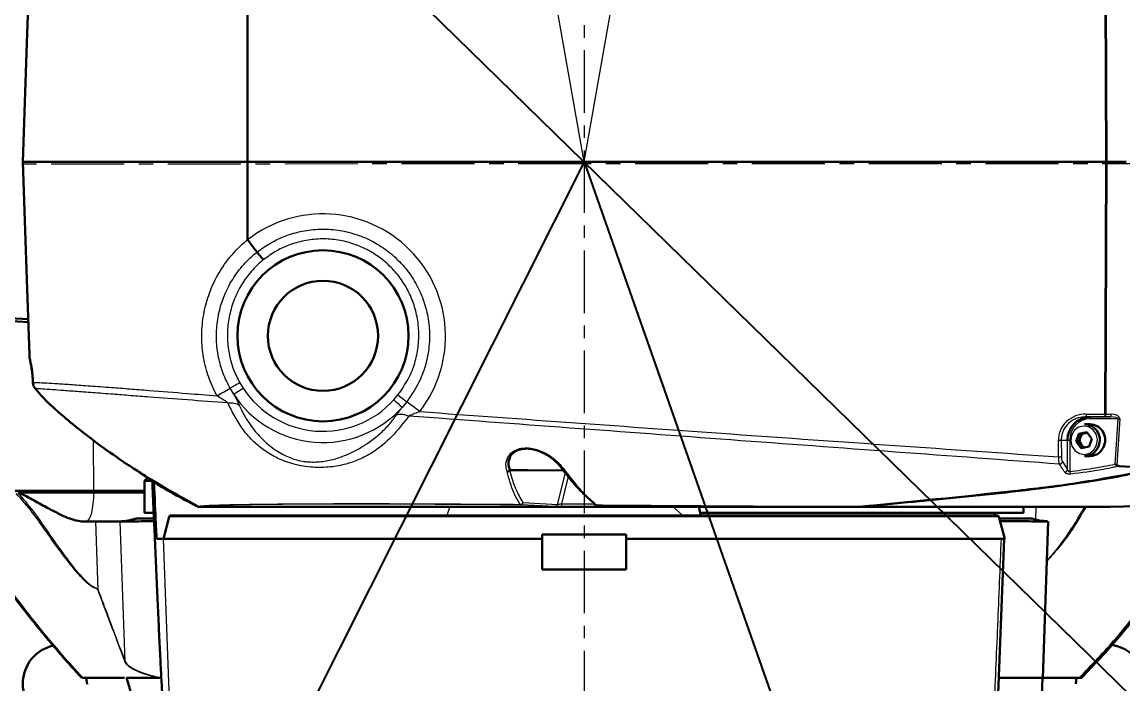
# Model space of a CAD drawing. Header units: millimetres. Extents: x 0 to 8400, y 0 to 5940.
# Drawn here: x 2270 to 2461.6, y 1919 to 2034.2 of the extents above; entities that cross this region are included whole.
import ezdxf

# ---------------------------------------------------------------- set-up
doc = ezdxf.new("R2010")
doc.units = ezdxf.units.MM
doc.linetypes.add('CENTERX2', pattern=[20.32, 12.7, -2.54, 2.54, -2.54])
doc.styles.get("Standard").update_dxf_attribs({"font": 'times.ttf', "width": 2, "height": 50})
doc.dimstyles.new('ISO-25', dxfattribs={"dimtxt": 40, "dimasz": 40, "dimexe": 1.25, "dimexo": 0.625, "dimtad": 1, "dimtxsty": 'Standard', "dimcen": 2.5, "dimclrd": 1, "dimclrt": 1, "dimadec": 0, "dimazin": 0, "dimtfac": 1, "dimtmove": 0, "dimatfit": 3, "dimfxl": 1, "dimarcsym": 0})

# ---------------------------------------------------------------- blocks, each defined once
blk = doc.blocks.new('*D14')
at = {"color": 1, "lineweight": -2, "transparency": 16777216}
blk.add_arc((2367.81, 2009.87), 906.21, 82.52924, 97.47076, dxfattribs=at)
at = {"color": 1, "lineweight": 25, "transparency": 16777216}
for points in [[(2251, 2901.8), (2248.97, 2914.98), (2210.45, 2902.31)], [(2486.65, 2914.98), (2484.62, 2901.8), (2525.17, 2902.31)]]:
    blk.add_solid(points, dxfattribs=at)
at = {"layer": 'Defpoints', "color": 0, "lineweight": 25, "transparency": 16777216}
for p in [(2420.5, 2914.55), (2209.89, 2905.5), (2525.73, 2905.5), (2367.81, 2009.87), (2367.81, 2009.87)]:
    blk.add_point(p, dxfattribs=at)
at = {"color": 1, "lineweight": 25, "transparency": 16777216, "insert": (2367.81, 2937.05), "char_height": 40, "attachment_point": 5}
blk.add_mtext('20°', dxfattribs=at)
blk = doc.blocks.new('*D15')
at = {"color": 1, "lineweight": -2, "transparency": 16777216}
for p, q in [((2367.81, 2009.87), (2049.32, 1375.78)), ((1923.86, 1125.99), (2031.37, 1340.03))]:
    blk.add_line(p, q, dxfattribs=at)
at = {"color": 1, "lineweight": 25, "transparency": 16777216}
blk.add_solid([(2025.41, 1343.02), (2037.33, 1337.04), (2049.32, 1375.78)], dxfattribs=at)
at = {"layer": 'Defpoints', "color": 0, "lineweight": 25, "transparency": 16777216}
for p in [(2367.81, 2009.87), (2049.32, 1375.78)]:
    blk.add_point(p, dxfattribs=at)
at = {"color": 1, "lineweight": 25, "transparency": 16777216, "insert": (1945.82, 1226.6), "char_height": 40, "attachment_point": 5, "rotation": 63.331}
blk.add_mtext('R709,59', dxfattribs=at)
blk = doc.blocks.new('*D16')
at = {"color": 1, "lineweight": -2, "transparency": 16777216}
for p, q in [((2367.81, 2009.87), (2422.34, 1854.64)), ((2514.19, 1593.15), (2435.59, 1816.9))]:
    blk.add_line(p, q, dxfattribs=at)
at = {"color": 1, "lineweight": 25, "transparency": 16777216}
blk.add_solid([(2441.88, 1819.11), (2429.3, 1814.69), (2422.34, 1854.64)], dxfattribs=at)
at = {"layer": 'Defpoints', "color": 0, "lineweight": 25, "transparency": 16777216}
for p in [(2367.81, 2009.87), (2422.34, 1854.64)]:
    blk.add_point(p, dxfattribs=at)
at = {"color": 1, "lineweight": 25, "transparency": 16777216, "insert": (2505.62, 1694.62), "char_height": 40, "attachment_point": 5, "rotation": 289.3549}
blk.add_mtext('R164,53', dxfattribs=at)
blk = doc.blocks.new('*D17')
at = {"color": 1, "lineweight": -2, "transparency": 16777216}
for p, q in [((2088.8, 2282.43), (2239.59, 2135.13)), ((2467.42, 1912.57), (2268.2, 2107.18)), ((2496.04, 1884.62), (2524.65, 1856.66))]:
    blk.add_line(p, q, dxfattribs=at)
at = {"color": 1, "lineweight": 25, "transparency": 16777216}
for points in [[(2244.24, 2139.9), (2234.93, 2130.36), (2268.2, 2107.18)], [(2500.69, 1889.38), (2491.38, 1879.85), (2467.42, 1912.57)]]:
    blk.add_solid(points, dxfattribs=at)
at = {"layer": 'Defpoints', "color": 0, "lineweight": 25, "transparency": 16777216}
for p in [(2268.2, 2107.18), (2467.42, 1912.57)]:
    blk.add_point(p, dxfattribs=at)
at = {"color": 1, "lineweight": 25, "transparency": 16777216, "insert": (2167.86, 2241.16), "char_height": 40, "attachment_point": 5, "rotation": 315.6709}
blk.add_mtext('∅278,5', dxfattribs=at)

msp = doc.modelspace()

# ---------------------------------------------------------------- linework, layer by layer
at = {"color": 7, "linetype": 'Continuous', "lineweight": 15}
for q in [(2209.888, 2905.496), (2525.733, 2905.496)]:
    msp.add_line((2367.811, 2009.872), q, dxfattribs=at)
at = {"color": 7, "linetype": 'CENTERX2', "lineweight": 0, "ltscale": 0.857143}
msp.add_line((2367.811, 2151.2), (2367.811, 1862.977), dxfattribs=at)
at = {"color": 8, "linetype": 'Continuous', "lineweight": 15}
for p, q in [((2458.563, 2009.872), (2458.425, 2053.783)), ((2458.605, 2053.783), (2458.743, 2009.872)), ((2458.425, 1965.96), (2458.563, 2009.872)), ((2458.743, 2009.872), (2458.605, 1965.96)), ((2307.916, 1971.416), (2308.482, 1970.491)), ((2306.85, 1969.423), (2306.233, 1970.465)), ((2334.71, 1968.437), (2335.438, 1969.29)), ((2336.948, 1968.094), (2336.156, 1967.129)), ((2458.422, 1965.473), (2455.17, 1965.493)), ((2455.17, 1965.493), (2455.722, 1965.465)), ((2455.173, 1965.98), (2458.425, 1965.96)), ((2455.722, 1965.465), (2459.413, 1965.465)), ((2460.738, 1965.162), (2455.824, 1965.162)), ((2459.413, 1965.465), (2458.512, 1965.473)), ((2458.605, 1965.96), (2459.506, 1965.952)), ((2460.224, 1957.257), (2460.738, 1965.162)), ((2461.001, 1965.144), (2460.474, 1957.048)), ((2282.532, 1952.583), (2282.452, 1961.415)), ((2450.373, 1958.523), (2450.334, 1961.404)), ((2450.805, 1961.422), (2451.923, 1961.422)), ((2450.805, 1961.422), (2450.844, 1958.541)), ((2451.923, 1956.291), (2451.923, 1961.422)), ((2451.923, 1961.422), (2452.309, 1961.422)), ((2452.309, 1961.422), (2452.309, 1955.973)), ((2451.034, 1957.693), (2451.923, 1956.291)), ((2363.182, 1950.258), (2364.561, 1955.736)), ((2365.06, 1955.094), (2363.871, 1950.372)), ((2282.545, 1952.338), (2282.532, 1952.583)), ((2356.752, 1950.178), (2356.694, 1950.251)), ((2362.724, 1949.884), (2356.752, 1950.178)), ((2357.151, 1950.589), (2357.21, 1950.552)), ((2357.21, 1950.552), (2363.182, 1950.258)), ((2363.871, 1950.372), (2369.554, 1950.372)), ((2373.423, 1949.867), (2364.04, 1949.867)), ((2369.975, 1950.155), (2370.037, 1950.098)), ((2370.037, 1950.098), (2374.061, 1949.884)), ((2415.367, 1949.814), (2370.037, 1950.098)), ((2439.976, 1948.057), (2295.645, 1948.057)), ((2344.46, 1949.814), (2343.915, 1948.3)), ((2383.372, 1949.814), (2384.905, 1948.3)), ((2446.424, 1949.814), (2446.338, 1947.623)), ((2282.834, 1947.291), (2283.238, 1935.401)), ((2287.962, 1922.9), (2287.11, 1947.297)), ((2295.794, 1913.982), (2294.63, 1944.263)), ((2283.238, 1935.401), (2283.251, 1935.369)), ((2283.261, 1935.281), (2283.249, 1935.314)), ((2294.28, 1919.867), (2293.513, 1920.038))]:
    msp.add_line(p, q, dxfattribs=at)
at = {"color": 7, "linetype": 'CENTERX2', "lineweight": 0}
msp.add_line((2092.204, 2009.479), (3327.51, 2009.872), dxfattribs=at)
at = {"color": 7, "linetype": 'Continuous', "lineweight": 30}
for p, q in [((2309.264, 1996.324), (2309.267, 2009.872)), ((2309.267, 2009.872), (2458.563, 2009.872)), ((2458.743, 2009.872), (2458.563, 2009.872)), ((2458.743, 2009.872), (2462.097, 2009.872)), ((2310.912, 1994.161), (2310.912, 1994.162)), ((2271.102, 1982.498), (2265.703, 1982.804)), ((2265.675, 1982.3), (2271.119, 1981.991)), ((2455.824, 1964.198), (2454.892, 1964.198)), ((2453.901, 1962.547), (2453.429, 1961.167)), ((2454.114, 1961.857), (2453.878, 1961.167)), ((2455.26, 1962.802), (2453.901, 1962.547)), ((2454.35, 1962.547), (2453.901, 1962.547)), ((2454.35, 1962.547), (2454.114, 1961.857)), ((2455.029, 1962.674), (2454.35, 1962.547)), ((2455.318, 1962.728), (2455.029, 1962.674)), ((2455.26, 1962.802), (2456.147, 1961.677)), ((2455.675, 1960.297), (2456.147, 1961.677)), ((2454.316, 1960.042), (2453.429, 1961.167)), ((2453.878, 1961.167), (2453.429, 1961.167)), ((2454.321, 1960.604), (2453.878, 1961.167)), ((2455.675, 1960.297), (2454.316, 1960.042)), ((2454.707, 1960.115), (2454.321, 1960.604)), ((2454.892, 1958.646), (2455.824, 1958.646)), ((2462.874, 1956.776), (2460.882, 1956.922)), ((2291.878, 1954.883), (2291.351, 1954.356)), ((2291.351, 1954.356), (2291.351, 1948.805)), ((2292.584, 1954.356), (2291.351, 1954.356)), ((2268.743, 1952.583), (2282.532, 1952.583)), ((2282.534, 1952.338), (2269.538, 1952.338)), ((2282.532, 1952.583), (2291.351, 1952.583)), ((2291.351, 1952.338), (2282.534, 1952.338)), ((2291.351, 1952.338), (2282.545, 1952.338)), ((2300.685, 1949.814), (2300.484, 1949.928)), ((2370.013, 1950.098), (2374.038, 1949.885)), ((2370.037, 1950.098), (2370.013, 1950.098)), ((2374.038, 1949.885), (2374.061, 1949.884)), ((2459.316, 1949.828), (2458.81, 1949.817)), ((2493.982, 1950.543), (2459.316, 1949.828)), ((2291.351, 1948.805), (2292.778, 1948.805)), ((2295.645, 1948.057), (2294.622, 1944.237)), ((2439.875, 1948.3), (2295.746, 1948.3)), ((2300.917, 1949.814), (2300.684, 1949.814)), ((2415.367, 1949.814), (2300.934, 1949.814)), ((2415.646, 1949.814), (2300.934, 1949.814)), ((2387.789, 1949.814), (2388.125, 1948.3)), ((2388.059, 1948.805), (2444.27, 1948.805)), ((2439.274, 1948.3), (2439.274, 1948.805)), ((2440.993, 1944.263), (2439.976, 1948.057)), ((2444.27, 1948.805), (2444.27, 1949.814)), ((2458.653, 1949.814), (2458.398, 1949.814)), ((2458.81, 1949.817), (2458.654, 1949.814)), ((2280.348, 1947.291), (2282.834, 1947.291)), ((2282.834, 1947.291), (2286.857, 1947.291)), ((2287.11, 1947.297), (2286.857, 1947.291)), ((2289.868, 1947.795), (2292.831, 1947.795)), ((2440.046, 1947.795), (2445.753, 1947.795)), ((2447.608, 1920.038), (2448.56, 1947.291)), ((2294.419, 1944.263), (2293.477, 1944.263)), ((2294.63, 1944.263), (2294.627, 1944.263)), ((2294.649, 1944.28), (2294.63, 1944.263)), ((2360.491, 1944.263), (2294.63, 1944.263)), ((2360.491, 1945.027), (2375.13, 1945.027)), ((2360.491, 1944.263), (2360.491, 1938.93)), ((2440.409, 1944.263), (2375.13, 1944.263)), ((2375.13, 1938.93), (2375.13, 1944.263)), ((2439.721, 1913.979), (2440.892, 1944.261)), ((2440.409, 1944.263), (2440.993, 1944.263)), ((2360.491, 1938.93), (2375.13, 1938.93)), ((2281.17, 1920.038), (2281.358, 1918.98)), ((2440.098, 1920.038), (2447.608, 1920.038)), ((2447.4, 1915.176), (2447.57, 1920.038)), ((2453.462, 1920.038), (2447.794, 1920.038)), ((2453.344, 1918.99), (2453.462, 1920.038))]:
    msp.add_line(p, q, dxfattribs=at)
at = {"color": 7, "linetype": 'Continuous', "lineweight": 30, "flags": 128}
for points in [[(2309.258, 2051.032), (2309.262, 2033.894), (2309.267, 2009.872)], [(2271.318, 2043.445), (2270.869, 2030.575), (2270.146, 2009.872)], [(2270.146, 2009.872), (2270.861, 1989.386), (2271.318, 1976.299)], [(2354.894, 1956.22), (2357.999, 1956.186), (2364.199, 1956.119)]]:
    msp.add_lwpolyline(points, dxfattribs=at)
at = {"color": 8, "linetype": 'Continuous', "lineweight": 15, "flags": 128}
for points in [[(2307.916, 1971.416), (2307.636, 1971.258), (2307.364, 1971.104), (2307.106, 1970.958), (2306.868, 1970.824), (2306.657, 1970.705), (2306.478, 1970.604), (2306.335, 1970.523), (2306.233, 1970.465)], [(2306.85, 1969.423), (2306.943, 1969.484), (2307.077, 1969.572), (2307.249, 1969.684), (2307.453, 1969.818), (2307.685, 1969.97), (2307.939, 1970.136), (2308.207, 1970.311), (2308.482, 1970.491)], [(2335.438, 1969.29), (2335.687, 1969.092), (2335.931, 1968.9), (2336.162, 1968.717), (2336.375, 1968.548), (2336.564, 1968.398), (2336.725, 1968.27), (2336.854, 1968.168), (2336.948, 1968.094)], [(2336.156, 1967.129), (2336.074, 1967.203), (2335.955, 1967.311), (2335.803, 1967.448), (2335.621, 1967.612), (2335.416, 1967.799), (2335.191, 1968.002), (2334.954, 1968.217), (2334.71, 1968.437)], [(2455.173, 1965.98), (2455.172, 1965.885), (2455.172, 1965.794), (2455.171, 1965.71), (2455.171, 1965.637), (2455.171, 1965.577), (2455.17, 1965.532), (2455.17, 1965.503), (2455.17, 1965.493)], [(2455.722, 1965.465), (2455.742, 1965.458), (2455.761, 1965.44), (2455.779, 1965.412), (2455.794, 1965.374), (2455.807, 1965.328), (2455.816, 1965.276), (2455.822, 1965.22), (2455.824, 1965.162)], [(2458.425, 1965.96), (2458.424, 1965.865), (2458.423, 1965.775), (2458.423, 1965.691), (2458.422, 1965.618), (2458.422, 1965.557), (2458.422, 1965.512), (2458.422, 1965.484), (2458.422, 1965.473)], [(2456.972, 1960.576), (2457.11, 1961.53), (2456.894, 1962.467), (2456.358, 1963.245), (2455.583, 1963.746), (2454.687, 1963.892), (2453.806, 1963.663), (2453.075, 1963.093), (2452.604, 1962.268), (2452.466, 1961.314), (2452.682, 1960.377), (2453.218, 1959.599), (2453.993, 1959.098), (2454.889, 1958.951), (2455.77, 1959.181), (2456.501, 1959.751), (2456.972, 1960.576)], [(2281.227, 1947.291), (2281.482, 1947.388), (2281.727, 1947.675), (2281.953, 1948.141), (2282.151, 1948.769), (2282.313, 1949.534), (2282.434, 1950.406), (2282.508, 1951.353), (2282.534, 1952.338)], [(2363.871, 1950.372), (2363.874, 1950.274), (2363.884, 1950.181), (2363.899, 1950.094), (2363.92, 1950.018), (2363.946, 1949.955), (2363.975, 1949.908), (2364.007, 1949.878), (2364.04, 1949.867)]]:
    msp.add_lwpolyline(points, dxfattribs=at)
at = {"color": 7, "linetype": 'CENTERX2', "lineweight": 0}
for radius in [164.527, 139.25]:
    msp.add_circle((2367.811, 2009.872), radius, dxfattribs=at)
at = {"color": 7, "linetype": 'Continuous', "lineweight": 30}
for radius in [14.888, 9.589]:
    msp.add_circle((2322.389, 1979.59), radius, dxfattribs=at)
at = {"color": 7, "linetype": 'CENTERX2', "lineweight": 0}
msp.add_arc((2367.811, 2009.872), 709.586, 100, 80, dxfattribs=at)
at = {"color": 8, "linetype": 'Continuous', "lineweight": 15}
for centre, radius, start, end in [((2082.178, 2361.793), 450.93, 299.45414, 299.79336), ((2322.389, 1979.59), 18.57, 213.19664, 317.84848), ((2322.389, 1979.59), 16.62, 213.19664, 317.84848), ((2309.66, 1929.12), 47.577, 51.59936, 55.00227), ((2455.94, 1961.531), 3.632, 91.83625, 181.72546), ((2457.836, 1965.854), 0.776, 330.52632, 7.7968), ((2458.738, 1965.846), 0.776, 330.53011, 7.793), ((2462.253, 1985.803), 20.697, 265.80172, 266.53097), ((2450.308, 1968.403), 6.999, 270.21048, 274.07115), ((2450.347, 1965.522), 6.999, 270.21048, 274.07115), ((2450.469, 1957.84), 0.584, 276.27489, 345.40189), ((2451.36, 1956.427), 0.579, 276.63112, 346.42305), ((2453.287, 1956.055), 0.981, 184.79057, 212.28497), ((2356.643, 1950.798), 0.55, 275.34903, 337.6264), ((2356.74, 1950.66), 0.482, 271.41895, 347.04962), ((2362.712, 1950.367), 0.482, 271.41852, 347.04943), ((2369.912, 1950.557), 0.406, 232.26984, 278.89001), ((2373.446, 1949.978), 0.113, 209.77882, 258.26549), ((2281.832, 1936.622), 0.459, 171.93904, 189.60659), ((2283.74, 1935.417), 0.502, 181.8333, 191.85186), ((2283.749, 1935.385), 0.498, 181.77836, 192.0673), ((2288.461, 1922.916), 0.5, 181.80892, 197.35052)]:
    msp.add_arc(centre, radius, start, end, dxfattribs=at)
at = {"color": 7, "linetype": 'Continuous', "lineweight": 30}
for centre, radius, start, end in [((2455.848, 1961.54), 3.926, 91.8362, 181.72539), ((2454.787, 1961.46), 2.74, 338.87269, 87.81546), ((2455.719, 1961.46), 2.74, 338.87269, 87.81546), ((2455.376, 1961.423), 1.335, 161.01055, 217.80529), ((2455.272, 1961.481), 1.218, 101.50627, 162.02043), ((2455.237, 1961.57), 1.123, 84.22641, 100.64266), ((2455.254, 1961.328), 1.18, 217.81758, 258.21951), ((2454.854, 1961.255), 2.609, 270.82757, 342.55541), ((2455.786, 1961.255), 2.609, 270.82763, 342.55535), ((2369.918, 1950.551), 0.406, 187.17466, 231.17263), ((2296.62, 1947.795), 1.009, 150, 165), ((2439.001, 1947.795), 1.009, 15, 30), ((2286.716, 1957.384), 10.094, 271.7388, 288.19487), ((2448.905, 1957.384), 10.094, 251.80513, 267.16457), ((2276.967, 1919.028), 6.813, 101.40421, 180), ((2458.654, 1919.028), 6.813, 191.86398, 82.87851), ((2276.967, 1919.028), 6.813, 180, 338.16127)]:
    msp.add_arc(centre, radius, start, end, dxfattribs=at)
at = {"color": 8, "linetype": 'Continuous', "lineweight": 15}
for centre, major_axis, ratio, start_param, end_param in [((2322.389, 1979.497), (0, 21.318), 0.9999562, 4.0511512, 6.9460296), ((2455.2, 1961.407), (4.847, -0.46), 0.9385393, 1.6652779, 3.2430802), ((2458.421, 1965.465), (0.505, -0.003), 0.0164214, 1.3909892, 1.5707328), ((2458.424, 1965.97), (1.009, -0.005), 0.0092389, 4.7125119, 4.8922556), ((2459.336, 1965.162), (1.403, 0.012), 0.2156918, 6.2439153, 7.7972584), ((2459.426, 1965.144), (1.575, 0.036), 0.5121008, 6.2379833, 7.7913263), ((2363.699, 1949.885), (1.039, -0.006), 0.0160131, 3.4931798, 5.0465228), ((2363.703, 1950.389), (0.55, 0.12), 0.0984072, 3.4481851, 5.0015282), ((2373.073, 1949.885), (1.042, -0.006), 0.0159228, 5.0545656, 6.6079086)]:
    msp.add_ellipse(centre, major_axis=major_axis, ratio=ratio, start_param=start_param, end_param=end_param, dxfattribs=at)
at = {"color": 7, "linetype": 'Continuous', "lineweight": 30}
msp.add_ellipse((2292.893, 1959.403), major_axis=(-0.583, 15.141), ratio=0.0077948, start_param=1.9182373, end_param=3.1412923, dxfattribs=at)
for points, knots in [([(2286.342, 2108.61), (2285.982, 2108.088), (2285.259, 2107.04), (2283.414, 2104.765), (2280.941, 2101.841), (2277.841, 2098.185), (2274.493, 2094.109), (2271.039, 2089.685), (2267.588, 2084.966), (2263.856, 2079.456), (2259.953, 2073.086), (2256.046, 2065.833), (2252.256, 2057.545), (2248.8, 2048.167), (2245.95, 2037.651), (2243.945, 2026.884), (2243.407, 2019.595), (2243.137, 2015.95)], [0, 0, 0, 0, 0.0411893, 0.0827658, 0.1361414, 0.18969, 0.242956, 0.2966743, 0.3503897, 0.4038953, 0.4755342, 0.5477264, 0.6196854, 0.7141506, 0.8090304, 0.9045099, 1, 1, 1, 1]), ([(2270.192, 2009.872), (2270.171, 2009.872), (2270.014, 2009.872), (2270.32, 2009.872), (2271.061, 2009.872), (2272.064, 2009.872), (2273.702, 2009.872), (2276.268, 2009.872), (2279.689, 2009.872), (2283.676, 2009.872), (2288.017, 2009.872), (2292.266, 2009.872), (2296.516, 2009.872), (2302.115, 2009.872), (2306.391, 2009.872), (2309.267, 2009.872)], [0, 0, 0, 0, 0.0187048, 0.1379269, 0.1986535, 0.2593567, 0.3407178, 0.4240419, 0.5055582, 0.5901444, 0.6624714, 0.7363799, 0.8013745, 0.8663999, 1, 1, 1, 1]), ([(2309.264, 1996.324), (2309.264, 1996.32), (2309.265, 1996.311), (2309.269, 1996.304), (2309.271, 1996.3)], [0, 0, 0, 0, 0.51166061, 1, 1, 1, 1]), ([(2309.271, 1996.3), (2309.481, 1996.031), (2309.901, 1995.493), (2310.461, 1994.764), (2310.772, 1994.351), (2310.894, 1994.185), (2310.912, 1994.162)], [0, 0, 0, 0, 0.3158385, 0.6316745, 0.9475082, 1, 1, 1, 1]), ([(2311.998, 1992.8), (2311.968, 1992.838), (2311.814, 1993.03), (2311.524, 1993.393), (2311.163, 1993.847), (2310.995, 1994.057), (2310.912, 1994.161)], [0, 0, 0, 0, 0.0692953, 0.3519296, 0.6759721, 1, 1, 1, 1]), ([(2271.327, 1976.299), (2271.319, 1976.28), (2271.298, 1976.227), (2271.342, 1975.969), (2271.36, 1975.712), (2271.493, 1975.111), (2271.677, 1974.138), (2271.811, 1973.178), (2271.894, 1972.318), (2271.916, 1971.758), (2271.926, 1971.498)], [0, 0, 0, 0, 0.0899449, 0.2419633, 0.3281111, 0.5817299, 0.7509117, 0.8525413, 0.9315846, 1, 1, 1, 1]), ([(2271.383, 1975.662), (2271.388, 1975.627), (2271.412, 1975.448), (2271.503, 1975.003), (2271.63, 1974.382), (2271.74, 1973.72), (2271.831, 1972.974), (2271.895, 1972.196), (2271.923, 1971.604), (2271.921, 1971.328), (2271.921, 1971.287)], [0, 0, 0, 0, 0.0647632, 0.3236481, 0.5007952, 0.6472562, 0.772955, 0.8832856, 0.9826965, 1, 1, 1, 1]), ([(2272.338, 1970.416), (2272.251, 1970.525), (2272.127, 1970.679), (2272.003, 1970.994), (2271.947, 1971.227), (2271.929, 1971.407), (2271.926, 1971.486), (2271.926, 1971.498)], [0, 0, 0, 0, 0.4533755, 0.6405793, 0.8446996, 0.9763741, 1, 1, 1, 1]), ([(2272.338, 1970.416), (2272.365, 1970.384), (2272.826, 1969.833), (2273.604, 1968.919), (2274.216, 1968.299), (2274.524, 1967.988)], [0, 0, 0, 0, 0.0299807, 0.51304668, 1, 1, 1, 1]), ([(2274.524, 1967.988), (2274.584, 1967.93), (2274.768, 1967.752), (2274.961, 1967.582), (2275.091, 1967.468)], [0, 0, 0, 0, 0.3257692, 1, 1, 1, 1]), ([(2275.09, 1967.467), (2275.841, 1966.796), (2277.546, 1965.273), (2280.562, 1962.807), (2284.327, 1959.953), (2288.923, 1956.788), (2294.348, 1953.371), (2298.442, 1951.112), (2300.565, 1949.94)], [0, 0, 0, 0, 0.1066465, 0.2422777, 0.3989669, 0.578004, 0.7811365, 1, 1, 1, 1]), ([(2364.211, 1956.208), (2363.713, 1956.817), (2362.83, 1957.894), (2360.955, 1959.169), (2359.27, 1959.806), (2357.882, 1959.999), (2356.898, 1959.899), (2356.07, 1959.624), (2355.635, 1959.349), (2355.165, 1958.911), (2354.704, 1958.201), (2354.603, 1957.187), (2354.809, 1956.501), (2354.894, 1956.22)], [0, 0, 0, 0, 0.2043946, 0.3620646, 0.4672341, 0.5365931, 0.6053468, 0.6366431, 0.6995677, 0.7098411, 0.7837553, 0.9113562, 1, 1, 1, 1]), ([(2300.464, 1949.925), (2297.758, 1951.354), (2294.183, 1953.241), (2290.854, 1955.573), (2290.045, 1956.14)], [0, 0, 0, 0, 0.7569918, 1, 1, 1, 1]), ([(2354.407, 1955.926), (2354.414, 1955.926), (2354.442, 1955.928), (2354.526, 1955.941), (2354.655, 1955.986), (2354.795, 1956.082), (2354.851, 1956.167), (2354.879, 1956.209)], [0, 0, 0, 0, 0.0366867, 0.1434663, 0.4290003, 0.7144957, 1, 1, 1, 1]), ([(2354.894, 1956.22), (2354.892, 1956.22), (2354.889, 1956.219), (2354.884, 1956.216), (2354.88, 1956.211), (2354.879, 1956.209)], [0, 0, 0, 0, 0.3796464, 0.7638266, 1, 1, 1, 1]), ([(2364.202, 1956.197), (2364.202, 1956.198), (2364.202, 1956.203), (2364.205, 1956.207), (2364.208, 1956.208), (2364.21, 1956.208), (2364.211, 1956.208)], [0, 0, 0, 0, 0.1881793, 0.4366464, 0.9093488, 1, 1, 1, 1]), ([(2364.651, 1955.912), (2364.644, 1955.911), (2364.618, 1955.906), (2364.541, 1955.896), (2364.424, 1955.906), (2364.304, 1955.966), (2364.221, 1956.065), (2364.208, 1956.153), (2364.202, 1956.197)], [0, 0, 0, 0, 0.0305348, 0.1096814, 0.3323289, 0.5548701, 0.7774573, 1, 1, 1, 1]), ([(2369.516, 1950.501), (2368.833, 1951.086), (2367.461, 1952.265), (2365.736, 1954.201), (2364.711, 1955.537), (2364.404, 1955.937)], [0, 0, 0, 0, 0.4092187, 0.8233125, 1, 1, 1, 1]), ([(2464.62, 1955.917), (2462.797, 1955.53), (2459.152, 1954.755), (2451.781, 1953.632), (2437.285, 1951.909), (2424.61, 1950.682), (2415.646, 1949.814)], [0, 0, 0, 0, 0.1130235, 0.2260092, 0.4526503, 1, 1, 1, 1]), ([(2463.672, 1955.71), (2460.047, 1955.047), (2450.291, 1953.263), (2434.33, 1951.605), (2422.033, 1950.424), (2415.929, 1949.838)], [0, 0, 0, 0, 0.2294325, 0.6175477, 1, 1, 1, 1]), ([(2460.224, 1957.257), (2460.225, 1957.256), (2460.242, 1957.24), (2460.321, 1957.168), (2460.407, 1957.101), (2460.474, 1957.048)], [0, 0, 0, 0, 0.0140714, 0.218223, 1, 1, 1, 1]), ([(2460.474, 1957.048), (2460.536, 1957.013), (2460.663, 1956.943), (2460.806, 1956.929), (2460.88, 1956.921)], [0, 0, 0, 0, 0.4883076, 1, 1, 1, 1]), ([(2292.691, 1954.356), (2292.701, 1954.15), (2292.787, 1952.234), (2292.96, 1948.265), (2293.202, 1942.776), (2293.442, 1937.351), (2293.672, 1932.223), (2293.895, 1927.418), (2294.101, 1923.199), (2294.29, 1919.571), (2294.468, 1916.371), (2294.567, 1914.837), (2294.623, 1913.982)], [0, 0, 0, 0, 0.0122862, 0.1138208, 0.2157186, 0.3173775, 0.4184607, 0.5193103, 0.631893, 0.7448956, 0.8576422, 1, 1, 1, 1]), ([(2293.153, 1944.097), (2293.093, 1945.47), (2292.953, 1948.67), (2292.801, 1952.154), (2292.712, 1954.127), (2292.702, 1954.356)], [0, 0, 0, 0, 0.3990729, 0.93002, 1, 1, 1, 1]), ([(2280.348, 1947.291), (2279.705, 1947.399), (2278.577, 1947.588), (2276.55, 1948.547), (2274.479, 1949.623), (2272.141, 1950.919), (2270.411, 1951.862), (2269.538, 1952.338)], [0, 0, 0, 0, 0.232277, 0.4078168, 0.5881215, 0.7920925, 1, 1, 1, 1]), ([(2280.424, 1920.038), (2279.248, 1921.339), (2276.418, 1924.468), (2271.828, 1929.958), (2266.849, 1936.493), (2262.092, 1943.452), (2259.286, 1948.414), (2257.883, 1950.896)], [0, 0, 0, 0, 0.1480167, 0.3559593, 0.5641218, 0.7820272, 1, 1, 1, 1]), ([(2257.971, 1950.962), (2259.315, 1948.582), (2262.004, 1943.824), (2266.131, 1937.748), (2269.969, 1932.561), (2273.397, 1928.239), (2276.963, 1924), (2279.316, 1921.389), (2280.533, 1920.038)], [0, 0, 0, 0, 0.2085509, 0.4170766, 0.5602557, 0.7036679, 0.8466657, 1, 1, 1, 1]), ([(2300.934, 1949.814), (2300.807, 1949.826), (2300.645, 1949.84), (2300.497, 1949.91), (2300.464, 1949.925)], [0, 0, 0, 0, 0.7775324, 1, 1, 1, 1]), ([(2369.666, 1950.238), (2369.692, 1950.218), (2369.768, 1950.158), (2369.9, 1950.101), (2370.003, 1950.106), (2370.038, 1950.107)], [0, 0, 0, 0, 0.2622643, 0.7510181, 1, 1, 1, 1]), ([(2374.038, 1949.885), (2374.046, 1949.885), (2374.057, 1949.884), (2374.054, 1949.884), (2374.053, 1949.884)], [0, 0, 0, 0, 0.767429, 1, 1, 1, 1]), ([(2415.929, 1949.838), (2415.791, 1949.829), (2415.604, 1949.815), (2415.416, 1949.814), (2415.367, 1949.814)], [0, 0, 0, 0, 0.7379242, 1, 1, 1, 1]), ([(2476.426, 1950.181), (2475.029, 1947.633), (2472.101, 1942.298), (2466.863, 1934.611), (2460.954, 1927.024), (2456.535, 1922.367), (2454.326, 1920.038)], [0, 0, 0, 0, 0.2305938, 0.4830258, 0.7415096, 1, 1, 1, 1]), ([(2458.398, 1949.814), (2458.397, 1949.814), (2458.396, 1949.814), (2458.392, 1949.814), (2458.376, 1949.814), (2458.314, 1949.814), (2458.069, 1949.814), (2457.529, 1949.814), (2456.605, 1949.814), (2455.103, 1949.814), (2452.928, 1949.814), (2449.985, 1949.814), (2445.827, 1949.814), (2440.272, 1949.814), (2433.134, 1949.814), (2424.792, 1949.814), (2418.829, 1949.814), (2415.646, 1949.814)], [0, 0, 0, 0, 0.0000088, 0.00008551, 0.00030505, 0.0011466, 0.00443877, 0.01745965, 0.03906285, 0.06924836, 0.1228456, 0.19170025, 0.27581196, 0.41458622, 0.58154219, 0.77668015, 1, 1, 1, 1]), ([(2293.013, 1947.301), (2292.793, 1947.301), (2291.693, 1947.301), (2290.218, 1947.3), (2288.599, 1947.299), (2287.511, 1947.298), (2287.244, 1947.297), (2287.11, 1947.297)], [0, 0, 0, 0, 0.0578013, 0.290133, 0.5224645, 0.7612315, 1, 1, 1, 1]), ([(2448.405, 1947.297), (2448.423, 1947.297), (2448.459, 1947.297), (2447.584, 1947.298), (2446.248, 1947.3), (2444.278, 1947.301), (2442.252, 1947.302), (2440.695, 1947.302), (2440.178, 1947.302)], [0, 0, 0, 0, 0.1706177, 0.3521733, 0.5337291, 0.7205589, 0.9073896, 1, 1, 1, 1]), ([(2360.491, 1944.263), (2360.491, 1944.396), (2360.491, 1944.651), (2360.491, 1944.906), (2360.491, 1945.027)], [0, 0, 0, 0, 0.5244406, 1, 1, 1, 1]), ([(2375.13, 1945.027), (2375.13, 1944.906), (2375.13, 1944.651), (2375.13, 1944.396), (2375.13, 1944.263)], [0, 0, 0, 0, 0.4755594, 1, 1, 1, 1]), ([(2287.872, 1920.038), (2287.711, 1920.038), (2287.342, 1920.038), (2286.144, 1920.038), (2284.031, 1920.038), (2281.781, 1920.038), (2280.533, 1920.038)], [0, 0, 0, 0, 0.1949181, 0.443841, 0.6914339, 1, 1, 1, 1]), ([(2287.872, 1920.038), (2287.711, 1920.038), (2287.341, 1920.038), (2286.141, 1920.038), (2284.156, 1920.038), (2282.177, 1920.038), (2281.17, 1920.038)], [0, 0, 0, 0, 0.2022911, 0.466091, 0.7284742, 1, 1, 1, 1]), ([(2293.72, 1920.038), (2292.863, 1920.038), (2291.149, 1920.038), (2289.566, 1920.038), (2288.586, 1920.038), (2288.421, 1920.038), (2288.382, 1920.038), (2288.348, 1920.038), (2288.268, 1920.038), (2288.21, 1920.038)], [0, 0, 0, 0, 0.06591283, 0.13200401, 0.19792492, 0.33993111, 0.48198125, 0.62403334, 1, 1, 1, 1]), ([(2288.225, 1920.038), (2288.228, 1920.026), (2288.433, 1919.337), (2288.71, 1918.397), (2288.978, 1917.464), (2289.004, 1917.373)], [0, 0, 0, 0, 0.0148412, 0.9036808, 1, 1, 1, 1]), ([(2293.513, 1920.038), (2292.716, 1920.038), (2291.119, 1920.038), (2289.623, 1920.038), (2288.624, 1920.038), (2288.414, 1920.038), (2288.402, 1920.038), (2288.39, 1920.038), (2288.295, 1920.038), (2288.226, 1920.038)], [0, 0, 0, 0, 0.0621758, 0.1245043, 0.186687, 0.3272182, 0.467807, 0.6083979, 1, 1, 1, 1]), ([(2293.72, 1920.038), (2293.75, 1920.038), (2293.901, 1920.038), (2294.076, 1920.038), (2294.226, 1920.038), (2294.242, 1920.038)], [0, 0, 0, 0, 0.18227917, 0.91149315, 1, 1, 1, 1]), ([(2453.939, 1920.038), (2452.217, 1920.038), (2450.135, 1920.038), (2448.099, 1920.038), (2447.748, 1920.038)], [0, 0, 0, 0, 0.827193, 1, 1, 1, 1]), ([(2453.939, 1920.038), (2454.027, 1920.038), (2454.169, 1920.038), (2454.291, 1920.038), (2454.337, 1920.038), (2454.329, 1920.038), (2454.326, 1920.038)], [0, 0, 0, 0, 0.4104327, 0.660519, 0.8571656, 1, 1, 1, 1])]:
    msp.add_open_spline(points, degree=3, knots=knots, dxfattribs=at)
at = {"color": 8, "linetype": 'Continuous', "lineweight": 15}
for points, knots in [([(2310.912, 1994.162), (2311.678, 1994.713), (2313.21, 1995.817), (2315.872, 1997.048), (2318.771, 1997.883), (2321.858, 1998.235), (2324.956, 1998.059), (2327.981, 1997.38), (2330.847, 1996.199), (2333.487, 1994.564), (2335.814, 1992.502), (2337.781, 1990.08), (2339.31, 1987.353), (2340.376, 1984.4), (2340.923, 1981.303), (2340.955, 1978.145), (2340.435, 1975.032), (2339.283, 1971.541), (2337.819, 1969.381), (2336.948, 1968.094)], [0, 0, 0, 0, 0.0525098, 0.1050193, 0.1625051, 0.2199906, 0.277302, 0.3346136, 0.3919465, 0.44928, 0.5068464, 0.5644136, 0.6223399, 0.6802667, 0.738549, 0.7968314, 0.8553524, 0.913873, 1, 1, 1, 1]), ([(2303.912, 1969.146), (2303.405, 1970.207), (2302.389, 1972.331), (2301.533, 1975.781), (2301.214, 1979.317), (2301.467, 1982.842), (2302.28, 1986.248), (2303.607, 1989.476), (2305.454, 1992.45), (2307.402, 1994.723), (2308.774, 1995.906), (2309.261, 1996.322), (2309.261, 1996.322)], [0, 0, 0, 0, 0.1173981, 0.2347993, 0.3529558, 0.4711139, 0.5866784, 0.7022402, 0.8190936, 0.935932, 0.999998, 1, 1, 1, 1]), ([(2309.261, 1996.322), (2309.261, 1996.322), (2309.262, 1996.323), (2309.263, 1996.324), (2309.264, 1996.324)], [0, 0, 0, 0, 0.0162802, 1, 1, 1, 1]), ([(2335.438, 1969.29), (2336.225, 1970.441), (2337.547, 1972.376), (2338.599, 1975.505), (2339.084, 1978.303), (2339.074, 1981.146), (2338.601, 1983.942), (2337.659, 1986.614), (2336.295, 1989.088), (2334.531, 1991.29), (2332.436, 1993.169), (2330.052, 1994.662), (2327.458, 1995.743), (2324.717, 1996.364), (2321.908, 1996.525), (2319.108, 1996.203), (2316.482, 1995.438), (2314.072, 1994.312), (2312.689, 1993.304), (2311.998, 1992.8)], [0, 0, 0, 0, 0.0855255, 0.1437403, 0.2019558, 0.260066, 0.3181761, 0.3760639, 0.4339508, 0.4915951, 0.5492382, 0.6067337, 0.6642282, 0.7217454, 0.7792622, 0.8369495, 0.8946372, 0.9473182, 1, 1, 1, 1]), ([(2306.233, 1970.465), (2305.802, 1971.317), (2304.939, 1973.02), (2304.133, 1975.873), (2303.769, 1978.899), (2303.924, 1982.046), (2304.616, 1985.126), (2305.815, 1988.081), (2307.519, 1990.799), (2309.289, 1992.812), (2310.513, 1993.83), (2310.912, 1994.161)], [0, 0, 0, 0, 0.1088292, 0.2176535, 0.336647, 0.4556474, 0.5757097, 0.6957801, 0.818277, 0.9407547, 1, 1, 1, 1]), ([(2311.998, 1992.8), (2311.997, 1992.799), (2311.631, 1992.509), (2310.547, 1991.565), (2308.961, 1989.745), (2307.462, 1987.266), (2306.415, 1984.588), (2305.82, 1981.807), (2305.698, 1978.977), (2306.033, 1976.263), (2306.757, 1973.705), (2307.53, 1972.179), (2307.916, 1971.416)], [0, 0, 0, 0, 0.000129, 0.0593819, 0.1821558, 0.3049801, 0.425325, 0.5456703, 0.6644454, 0.7832077, 0.891605, 1, 1, 1, 1]), ([(2271.926, 1971.498), (2272.185, 1971.49), (2272.705, 1971.475), (2274.166, 1971.399), (2276.169, 1971.276), (2278.695, 1971.109), (2281.853, 1970.885), (2285.273, 1970.628), (2288.743, 1970.362), (2293.117, 1970.015), (2298.212, 1969.609), (2302.203, 1969.285), (2303.912, 1969.146)], [0, 0, 0, 0, 0.1081412, 0.2161633, 0.3108861, 0.4055184, 0.500925, 0.5963603, 0.6720278, 0.7477349, 0.8919318, 1, 1, 1, 1]), ([(2305.836, 1967.905), (2303.481, 1968.08), (2298.873, 1968.421), (2293.221, 1968.846), (2288.941, 1969.174), (2285.567, 1969.43), (2282.247, 1969.683), (2279.176, 1969.913), (2276.704, 1970.095), (2274.661, 1970.246), (2273.136, 1970.356), (2272.604, 1970.396), (2272.338, 1970.416)], [0, 0, 0, 0, 0.14294, 0.2796606, 0.3509129, 0.4221286, 0.5114336, 0.6007111, 0.6895617, 0.7784942, 0.8891724, 1, 1, 1, 1]), ([(2305.836, 1967.905), (2305.758, 1967.962), (2305.457, 1968.181), (2304.795, 1968.593), (2304.223, 1968.951), (2303.912, 1969.146)], [0, 0, 0, 0, 0.1376133, 0.5319662, 1, 1, 1, 1]), ([(2306.85, 1969.423), (2306.91, 1969.315), (2307.207, 1968.783), (2307.573, 1968.108), (2307.775, 1967.646), (2307.834, 1967.511)], [0, 0, 0, 0, 0.152844, 0.7508403, 1, 1, 1, 1]), ([(2305.836, 1967.905), (2306.026, 1967.924), (2306.411, 1967.962), (2306.952, 1967.901), (2307.444, 1967.758), (2307.705, 1967.593), (2307.834, 1967.511)], [0, 0, 0, 0, 0.2474564, 0.5000033, 0.7525536, 1, 1, 1, 1]), ([(2337.315, 1965.621), (2336.365, 1964.398), (2334.464, 1961.95), (2331.592, 1959.544), (2328.824, 1958.061), (2326.432, 1957.213), (2323.694, 1956.686), (2320.584, 1956.61), (2317.319, 1957.147), (2314.435, 1958.223), (2312.171, 1959.588), (2310.181, 1961.233), (2308.49, 1963.187), (2307.067, 1965.457), (2306.247, 1967.089), (2305.836, 1967.905)], [0, 0, 0, 0, 0.1210711, 0.242296, 0.3034778, 0.3659719, 0.4304332, 0.4969199, 0.5654924, 0.6327523, 0.6966451, 0.7589196, 0.8396473, 0.9197701, 1, 1, 1, 1]), ([(2307.834, 1967.511), (2307.963, 1967.213), (2308.257, 1966.534), (2308.867, 1965.402), (2309.673, 1964.146), (2310.591, 1962.954), (2311.464, 1961.983), (2312.347, 1961.115), (2313.298, 1960.302), (2314.421, 1959.499), (2315.562, 1958.84), (2316.71, 1958.33), (2317.854, 1957.958), (2318.852, 1957.756), (2319.672, 1957.66), (2320.477, 1957.611), (2321.492, 1957.629), (2323.047, 1957.804), (2324.868, 1958.247), (2326.873, 1959.008), (2328.722, 1959.95), (2330.54, 1961.108), (2332.258, 1962.469), (2333.887, 1964.067), (2334.749, 1965.229), (2335.184, 1965.815)], [0, 0, 0, 0, 0.0338063, 0.0770436, 0.1299604, 0.1821808, 0.2244158, 0.2564277, 0.3003175, 0.3408582, 0.3794509, 0.4106268, 0.4384332, 0.4669769, 0.4815413, 0.4964891, 0.5243953, 0.5559476, 0.6173961, 0.6796569, 0.7423415, 0.8009114, 0.8699597, 0.9345314, 1, 1, 1, 1]), ([(2335.184, 1965.815), (2335.4, 1966.117), (2335.698, 1966.533), (2336.058, 1967.001), (2336.156, 1967.129)], [0, 0, 0, 0, 0.72641923, 1, 1, 1, 1]), ([(2335.184, 1965.815), (2335.323, 1965.863), (2335.607, 1965.96), (2336.14, 1965.96), (2336.718, 1965.859), (2337.118, 1965.7), (2337.315, 1965.621)], [0, 0, 0, 0, 0.2468122, 0.4999945, 0.7531794, 1, 1, 1, 1]), ([(2339.213, 1966.406), (2339.171, 1966.388), (2338.788, 1966.231), (2338.137, 1965.971), (2337.563, 1965.727), (2337.315, 1965.621)], [0, 0, 0, 0, 0.0645593, 0.5949479, 1, 1, 1, 1]), ([(2450.533, 1957.26), (2431.461, 1958.661), (2393.721, 1961.434), (2355.982, 1964.236), (2337.315, 1965.621)], [0, 0, 0, 0, 0.5053523, 1, 1, 1, 1]), ([(2339.213, 1966.406), (2357.272, 1965.098), (2394.321, 1962.416), (2431.378, 1959.843), (2450.373, 1958.523)], [0, 0, 0, 0, 0.487428, 1, 1, 1, 1]), ([(2455.17, 1965.493), (2454.831, 1965.473), (2453.981, 1965.425), (2452.692, 1964.9), (2451.565, 1963.899), (2450.899, 1962.664), (2450.834, 1961.808), (2450.805, 1961.422)], [0, 0, 0, 0, 0.15330137, 0.38466027, 0.61383023, 0.82586035, 1, 1, 1, 1]), ([(2354.407, 1955.926), (2354.332, 1956.236), (2354.145, 1957.008), (2354.314, 1958.144), (2355.007, 1959.167), (2355.815, 1959.706), (2356.787, 1960.032), (2357.863, 1960.145), (2359.377, 1959.933), (2361.202, 1959.226), (2363.21, 1957.803), (2364.134, 1956.591), (2364.651, 1955.912)], [0, 0, 0, 0, 0.0856453, 0.2132239, 0.288705, 0.3645612, 0.3972316, 0.4686351, 0.5395647, 0.6452751, 0.8013728, 1, 1, 1, 1]), ([(2450.533, 1957.26), (2450.499, 1957.366), (2450.432, 1957.58), (2450.377, 1958.041), (2450.374, 1958.372), (2450.373, 1958.523)], [0, 0, 0, 0, 0.3488678, 0.7030083, 1, 1, 1, 1]), ([(2450.844, 1958.541), (2450.849, 1958.44), (2450.86, 1958.217), (2450.926, 1957.908), (2450.998, 1957.764), (2451.034, 1957.693)], [0, 0, 0, 0, 0.2932948, 0.6470333, 1, 1, 1, 1]), ([(2356.694, 1950.251), (2356.614, 1950.374), (2356.211, 1950.993), (2355.334, 1952.645), (2354.765, 1954.658), (2354.407, 1955.926)], [0, 0, 0, 0, 0.084647, 0.4235436, 1, 1, 1, 1]), ([(2354.879, 1956.209), (2354.893, 1956.15), (2355.172, 1954.979), (2355.825, 1952.861), (2356.706, 1951.351), (2357.151, 1950.589)], [0, 0, 0, 0, 0.025538, 0.5084786, 1, 1, 1, 1]), ([(2364.651, 1955.912), (2365.024, 1955.42), (2366.19, 1953.884), (2367.983, 1951.866), (2369.36, 1950.684), (2369.975, 1950.155)], [0, 0, 0, 0, 0.2068646, 0.6453705, 1, 1, 1, 1]), ([(2451.427, 1955.851), (2451.321, 1956.013), (2451.022, 1956.473), (2450.725, 1956.951), (2450.533, 1957.26)], [0, 0, 0, 0, 0.3524385, 1, 1, 1, 1]), ([(2452.458, 1955.53), (2452.38, 1955.523), (2452.225, 1955.509), (2451.98, 1955.538), (2451.756, 1955.602), (2451.564, 1955.702), (2451.467, 1955.792), (2451.431, 1955.845), (2451.427, 1955.851)], [0, 0, 0, 0, 0.1821592, 0.3645087, 0.5486154, 0.7477065, 0.9710593, 1, 1, 1, 1]), ([(2451.923, 1956.291), (2451.925, 1956.285), (2451.938, 1956.234), (2451.971, 1956.148), (2452.041, 1956.049), (2452.117, 1955.988), (2452.18, 1955.965), (2452.231, 1955.957), (2452.272, 1955.96), (2452.3, 1955.969), (2452.309, 1955.973)], [0, 0, 0, 0, 0.0360173, 0.3041751, 0.5207969, 0.6960784, 0.7992747, 0.8498732, 0.9490139, 1, 1, 1, 1]), ([(2452.309, 1955.973), (2453.634, 1956.147), (2456.283, 1956.495), (2458.91, 1957.003), (2460.224, 1957.257)], [0, 0, 0, 0, 0.4998433, 1, 1, 1, 1]), ([(2460.884, 1956.922), (2460.884, 1956.922), (2460.561, 1956.83), (2459.663, 1956.655), (2456.831, 1956.032), (2454.331, 1955.745), (2452.458, 1955.53)], [0, 0, 0, 0, 0.000006, 0.1112303, 0.3337453, 1, 1, 1, 1]), ([(2281.379, 1936.545), (2280.981, 1936.929), (2280.167, 1937.713), (2278.521, 1939.659), (2276.552, 1942.264), (2274.242, 1945.483), (2271.876, 1948.912), (2269.978, 1951.046), (2269.024, 1952.118)], [0, 0, 0, 0, 0.1191371, 0.2433412, 0.4261425, 0.6134758, 0.8058381, 1, 1, 1, 1]), ([(2269.216, 1952.335), (2270.149, 1951.264), (2272.026, 1949.11), (2274.34, 1945.687), (2276.62, 1942.446), (2278.535, 1939.855), (2280.166, 1937.881), (2280.969, 1937.089), (2281.378, 1936.686)], [0, 0, 0, 0, 0.1932014, 0.3886308, 0.5717694, 0.7581847, 0.8770121, 1, 1, 1, 1]), ([(2300.464, 1949.925), (2300.54, 1949.939), (2300.835, 1949.992), (2301.833, 1950.061), (2303.547, 1950.13), (2305.372, 1950.184), (2307.897, 1950.239), (2311.352, 1950.291), (2315.585, 1950.333), (2320.664, 1950.365), (2326.558, 1950.384), (2333.147, 1950.381), (2340.064, 1950.357), (2347.961, 1950.314), (2353.52, 1950.274), (2356.694, 1950.251)], [0, 0, 0, 0, 0.0371683, 0.1439857, 0.1988049, 0.2536096, 0.3237675, 0.3954648, 0.4655041, 0.5375747, 0.6202906, 0.7046548, 0.7928431, 0.8817327, 1, 1, 1, 1]), ([(2356.752, 1950.178), (2353.566, 1950.197), (2348.015, 1950.23), (2340.131, 1950.264), (2333.276, 1950.285), (2326.719, 1950.293), (2320.887, 1950.287), (2315.832, 1950.263), (2311.635, 1950.225), (2308.208, 1950.171), (2305.491, 1950.105), (2303.424, 1950.03), (2301.966, 1949.947), (2301.214, 1949.874), (2301.003, 1949.829), (2300.934, 1949.814)], [0, 0, 0, 0, 0.1197593, 0.2086978, 0.2975801, 0.3812769, 0.4648442, 0.5358059, 0.6067118, 0.6775456, 0.7484721, 0.8206069, 0.8930048, 0.9652345, 1, 1, 1, 1]), ([(2369.975, 1950.155), (2375.055, 1950.119), (2390.374, 1950.012), (2405.691, 1949.908), (2415.929, 1949.838)], [0, 0, 0, 0, 0.33155356, 1, 1, 1, 1]), ([(2453.939, 1920.038), (2456.12, 1922.32), (2460.481, 1926.885), (2466.421, 1934.435), (2471.733, 1942.16), (2474.726, 1947.605), (2476.139, 1950.175)], [0, 0, 0, 0, 0.2538364, 0.5076649, 0.767635, 1, 1, 1, 1]), ([(2455.145, 1949.814), (2454.795, 1949.216), (2453.342, 1946.731), (2451.131, 1943.503), (2449.001, 1941.143), (2448.319, 1940.387)], [0, 0, 0, 0, 0.1773358, 0.7367278, 1, 1, 1, 1]), ([(2448.321, 1940.432), (2448.521, 1940.652), (2449.716, 1941.962), (2452.067, 1944.99), (2453.873, 1948.045), (2454.919, 1949.814)], [0, 0, 0, 0, 0.0782449, 0.4662295, 1, 1, 1, 1]), ([(2439.155, 1913.982), (2439.365, 1919.03), (2439.785, 1929.124), (2440.201, 1939.218), (2440.409, 1944.263)], [0, 0, 0, 0, 0.5002066, 1, 1, 1, 1]), ([(2281.378, 1936.686), (2281.737, 1936.396), (2282.418, 1935.847), (2283.042, 1935.691), (2283.173, 1935.498), (2283.238, 1935.401)], [0, 0, 0, 0, 0.3565407, 0.6752609, 1, 1, 1, 1]), ([(2283.249, 1935.314), (2283.186, 1935.402), (2283.059, 1935.58), (2282.44, 1935.708), (2281.745, 1936.256), (2281.379, 1936.545)], [0, 0, 0, 0, 0.31759258, 0.64104303, 1, 1, 1, 1]), ([(2283.251, 1935.369), (2283.459, 1934.828), (2284.084, 1933.205), (2285.183, 1930.258), (2286.545, 1926.648), (2287.489, 1924.15), (2287.962, 1922.9)], [0, 0, 0, 0, 0.1328406, 0.3985189, 0.6992595, 1, 1, 1, 1]), ([(2287.984, 1922.767), (2287.511, 1924.019), (2286.565, 1926.523), (2285.179, 1930.199), (2284.102, 1933.074), (2283.456, 1934.769), (2283.261, 1935.281)], [0, 0, 0, 0, 0.3007421, 0.6014842, 0.8797388, 1, 1, 1, 1]), ([(2287.962, 1922.9), (2288.1, 1922.684), (2288.377, 1922.251), (2289.5, 1921.54), (2291.159, 1920.881), (2292.861, 1920.377), (2293.989, 1920.1), (2294.242, 1920.038)], [0, 0, 0, 0, 0.2295547, 0.4591186, 0.6953068, 0.9314941, 1, 1, 1, 1]), ([(2293.72, 1920.038), (2293.648, 1920.056), (2292.753, 1920.282), (2291.237, 1920.727), (2289.574, 1921.379), (2288.416, 1922.096), (2288.128, 1922.543), (2287.984, 1922.767)], [0, 0, 0, 0, 0.0208651, 0.2621727, 0.5034799, 0.7517441, 1, 1, 1, 1])]:
    msp.add_open_spline(points, degree=3, knots=knots, dxfattribs=at)

# ---------------------------------------------------------------- dimensions: what is measured, and where the dimension line sits
at = {"color": 0, "lineweight": 25}
dim = msp.add_angular_dim_2l(base=(2420.502, 2914.548), line1=((2367.811, 2009.872), (2525.733, 2905.496)), line2=((2367.811, 2009.872), (2209.888, 2905.496)), dimstyle='ISO-25', dxfattribs=at)
dim.commit()
dim.dimension.update_dxf_attribs({"geometry": '*D14', "text_midpoint": (2367.811, 2937.052)})
dim = msp.add_diameter_dim_2p(p1=(2467.422, 1912.566), p2=(2268.199, 2107.177), dimstyle='ISO-25', dxfattribs=at)
dim.commit()
dim.dimension.update_dxf_attribs({"geometry": '*D17', "text_midpoint": (2167.863, 2241.158)})
for mpoint, picture, middle in [((2049.323, 1375.775), '*D15', (1945.816, 1226.604)), ((2422.338, 1854.643), '*D16', (2505.62, 1694.623))]:
    dim = msp.add_radius_dim(center=(2367.811, 2009.872), mpoint=mpoint, dimstyle='ISO-25', dxfattribs=at)
    dim.commit()
    dim.dimension.update_dxf_attribs({"geometry": picture, "text_midpoint": middle})

doc.saveas('drawing.dxf')
